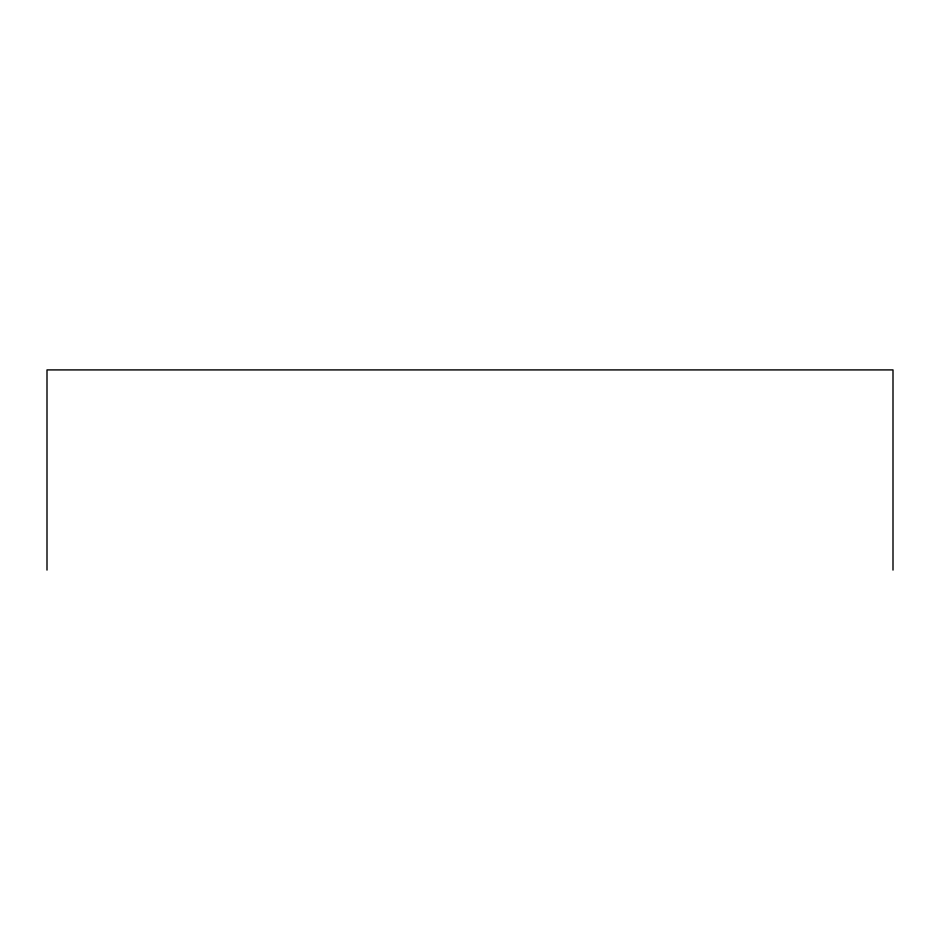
<?xml version="1.0" encoding="UTF-8"?>
<svg xmlns="http://www.w3.org/2000/svg" width="940" height="940" viewBox="0 0 940 940"><rect width="100%" height="100%" fill="white"/><g stroke="black" fill="none" stroke-linecap="round" stroke-linejoin="round"><path stroke-width="1.41" d="M893 570.087L893 369.913L47 369.913L47 570.087"/></g></svg>
